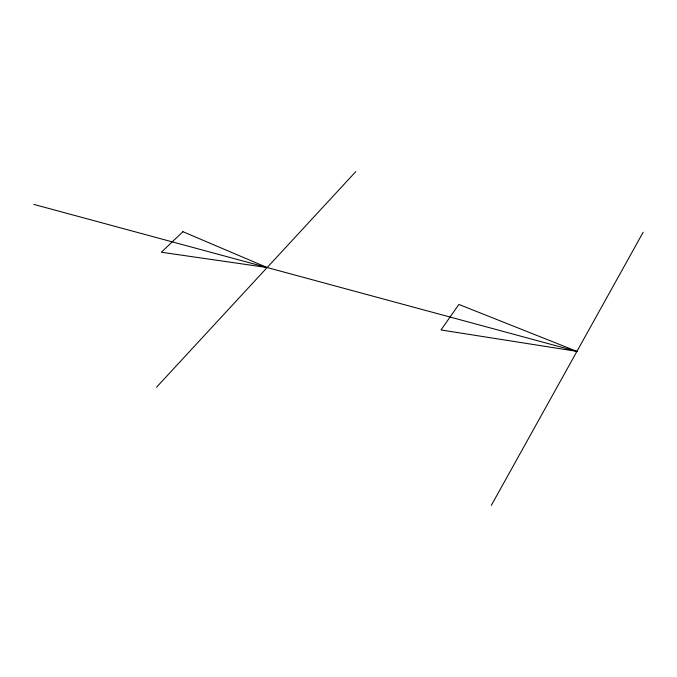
<?xml version="1.0" encoding="UTF-8"?>
<svg xmlns="http://www.w3.org/2000/svg" width="677" height="677" viewBox="0 0 677 677"><rect width="100%" height="100%" fill="white"/><g stroke="black" fill="none" stroke-linecap="round" stroke-linejoin="round"><path stroke-width="1.02" d="M491.307 505.406L643.15 232.245M156.548 387.219L355.814 171.594M576.931 351.371L441.015 329.97L458.879 304.43L576.931 351.371L33.85 204.403M182.925 231.703L161.354 252.242L267.144 267.533L182.925 231.703"/></g></svg>
